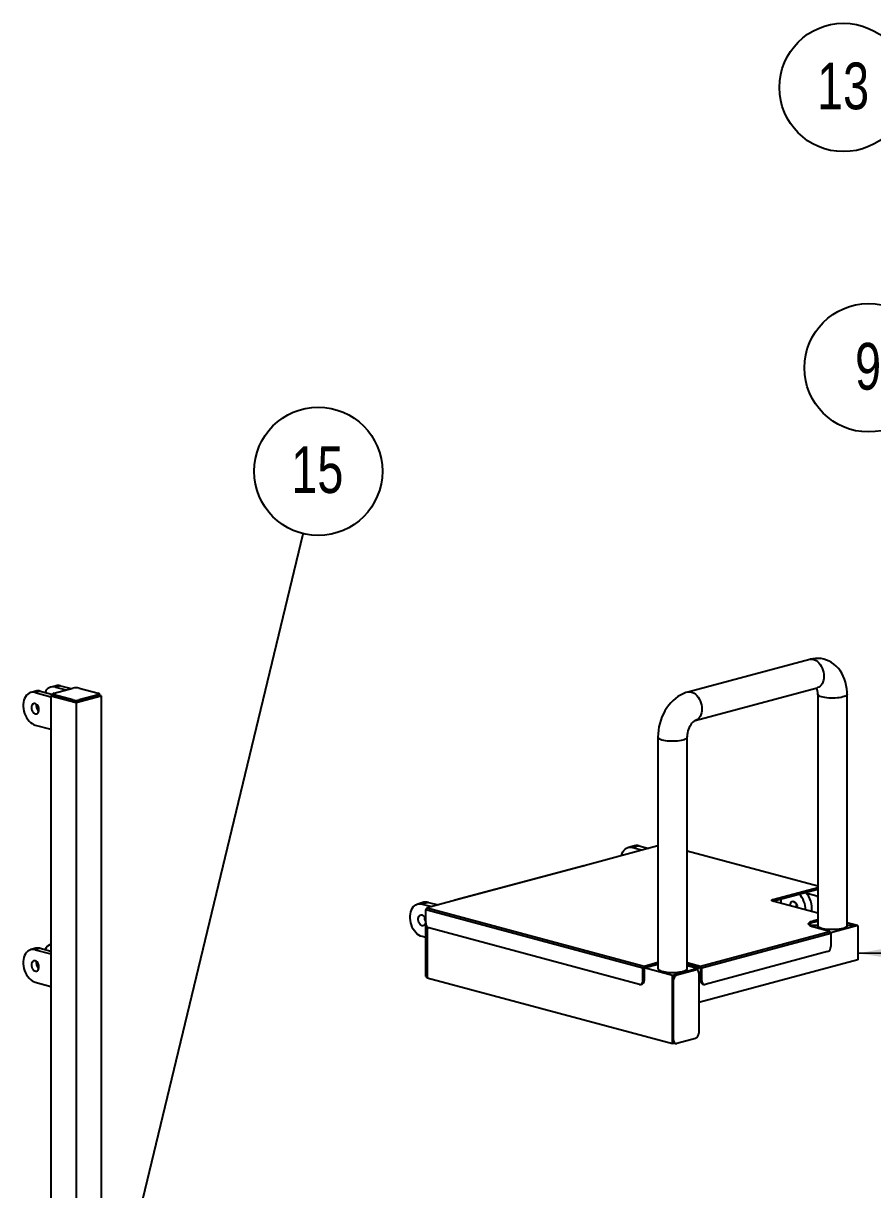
# Model space of a CAD drawing. Header units: millimetres. Extents: x -7982 to 6300, y -38 to 5016.
# Drawn here: x -4510 to -3555, y 2194 to 3504 of the extents above; entities that cross this region are included whole.
import ezdxf

# ---------------------------------------------------------------- set-up
doc = ezdxf.new("R2010")
doc.units = ezdxf.units.MM
doc.header["$LTSCALE"] = 15
doc.layers.add('FORMATO', color=7, linetype='Continuous')
doc.styles.add('SLDTEXTSTYLE1', font='TXT', dxfattribs={"width": 0.75})
doc.dimstyles.new('SLDDIMSTYLE0', dxfattribs={"dimtxt": 0.18, "dimasz": 52.5, "dimexe": 0, "dimexo": 0.0625, "dimgap": 0, "dimtad": 0, "dimtih": 1, "dimtoh": 1, "dimdec": 0, "dimrnd": 1e-09, "dimzin": 0, "dimdsep": 46, "dimtxsty": 'Standard', "dimsah": 1, "dimcen": 0.09, "dimadec": 0, "dimazin": 0, "dimtfac": 52.5, "dimtdec": 0, "dimtofl": 0, "dimtmove": 0, "dimatfit": 3, "dimfxl": 1, "dimfrac": 2, "dimtolj": 1, "dimtzin": 0, "dimarcsym": 0})

# ---------------------------------------------------------------- blocks, each defined once
blk = doc.blocks.new('SW_NOTE_0_9')
at = {"layer": 'FORMATO', "color": 0}
blk.add_circle((16.9, 70.1), 72.1, dxfattribs=at)
at = {"layer": 'FORMATO', "color": 0, "insert": (15.9, 98.2), "char_height": 52.5, "attachment_point": 2, "style": 'SLDTEXTSTYLE1'}
blk.add_mtext('15', dxfattribs=at)
blk = doc.blocks.new('SW_NOTE_0_17')
at = {"layer": 'FORMATO', "color": 0}
blk.add_circle((-71.7, 8), 72.1, dxfattribs=at)
at = {"layer": 'FORMATO', "color": 0, "insert": (-72.2, 36), "char_height": 52.5, "attachment_point": 2, "style": 'SLDTEXTSTYLE1'}
blk.add_mtext('9', dxfattribs=at)
blk = doc.blocks.new('SW_NOTE_0_20')
at = {"layer": 'FORMATO', "color": 0}
blk.add_circle((-49.5, 52.5), 72.1, dxfattribs=at)
at = {"layer": 'FORMATO', "color": 0, "insert": (-50, 80.5), "char_height": 52.5, "attachment_point": 2, "style": 'SLDTEXTSTYLE1'}
blk.add_mtext('13', dxfattribs=at)

msp = doc.modelspace()

# ---------------------------------------------------------------- linework, layer by layer
at = {"color": 7, "linetype": 'Continuous', "lineweight": 25}
for p, q in [((-3625.81, 2789.72), (-3762.99, 2752.97)), ((-4495.94, 2754.1), (-4501.6, 2752.58)), ((-4491.03, 2754.05), (-4496.68, 2752.54)), ((-4496.68, 2752.54), (-4479, 2747.8)), ((-4491.03, 2754.05), (-4476.93, 2750.28)), ((-4473.31, 2760.16), (-4478.97, 2758.64)), ((-4475.47, 2751.64), (-4454.26, 2757.32)), ((-4468.4, 2760.11), (-4474.05, 2758.6)), ((-4474.05, 2758.6), (-4461.77, 2755.31)), ((-4468.4, 2760.11), (-4456.11, 2756.82)), ((-4447.18, 2757.32), (-4425.97, 2751.64)), ((-3754.45, 2721.09), (-3617.27, 2757.84)), ((-3617.27, 2757.84), (-3617.25, 2757.85)), ((-4476.93, 2749.32), (-4479, 2748.76)), ((-4479, 2748.76), (-4479, 1873.89)), ((-4479, 2748.76), (-4450.72, 2741.19)), ((-4479, 2747.8), (-4479, 2711.19)), ((-4476.93, 2750.69), (-4476.93, 2748.76)), ((-4454.26, 2744.06), (-4475.47, 2749.74)), ((-4475.47, 2749.74), (-4475.47, 2747.82)), ((-4454.26, 2742.13), (-4475.47, 2747.82)), ((-4454.26, 2742.13), (-4454.26, 2744.06)), ((-4450.72, 2741.19), (-4422.44, 2748.76)), ((-4450.72, 2741.19), (-4450.72, 1257.48)), ((-4425.97, 2749.74), (-4447.18, 2744.06)), ((-4425.97, 2747.82), (-4447.18, 2742.13)), ((-4447.18, 2744.06), (-4447.18, 2742.13)), ((-4425.97, 2747.82), (-4425.97, 2749.74)), ((-4424.51, 2748.76), (-4424.51, 2750.69)), ((-4422.44, 2748.76), (-4424.51, 2749.32)), ((-4422.44, 2748.76), (-4422.44, 1265.06)), ((-3616.83, 2750.56), (-3616.83, 2490.43)), ((-3583.83, 2490.43), (-3583.83, 2750.56)), ((-4496.68, 2715.92), (-4479, 2711.19)), ((-3796.43, 2702.44), (-3796.43, 2442.31)), ((-3763.43, 2442.31), (-3763.43, 2702.44)), ((-3796.43, 2580.01), (-3879.28, 2557.81)), ((-3822.68, 2580.16), (-3829.75, 2578.27)), ((-3817.76, 2580.12), (-3824.83, 2578.22)), ((-3824.83, 2578.22), (-3813.96, 2575.31)), ((-3817.76, 2580.12), (-3806.89, 2577.2)), ((-3616.83, 2535), (-3763.43, 2574.28)), ((-3879.8, 2557.82), (-4024.75, 2518.98)), ((-3879.28, 2557.81), (-4024.24, 2518.98)), ((-3667.15, 2519.92), (-3616.83, 2533.4)), ((-3667.09, 2518.01), (-3616.83, 2531.48)), ((-4059.56, 2516.7), (-4066.63, 2514.81)), ((-4054.64, 2516.65), (-4061.71, 2514.76)), ((-4024.24, 2518.98), (-4056.06, 2510.45)), ((-4054.64, 2516.65), (-4043.77, 2513.74)), ((-3616.83, 2504.55), (-3667.15, 2518.03)), ((-3657.95, 2515.57), (-3657.95, 2520.46)), ((-3628.57, 2525.65), (-3628, 2525.95)), ((-3617.65, 2523.52), (-3626.14, 2525.79)), ((-4061.71, 2514.76), (-4050.84, 2511.85)), ((-4057.47, 2508.32), (-4057.46, 2508.32)), ((-4057.47, 2508.32), (-4057.46, 2508.32)), ((-4057.47, 2508.15), (-4057.47, 2508.32)), ((-3813.52, 2442.79), (-4057.47, 2508.15)), ((-4057.47, 2493.69), (-4057.47, 2508.15)), ((-4056.06, 2510.45), (-3812.1, 2445.09)), ((-3640.98, 2515.29), (-3640.98, 2512.76)), ((-4057.47, 2433.17), (-4057.47, 2493.69)), ((-3616.83, 2490.53), (-3625.71, 2490.53)), ((-3621.19, 2496.24), (-3616.83, 2497.41)), ((-3621.19, 2496.24), (-3621.19, 2494.32)), ((-3621.19, 2494.32), (-3616.83, 2495.48)), ((-3571.69, 2490.53), (-3602.19, 2482.35)), ((-3571.69, 2490.53), (-3583.83, 2493.78)), ((-3571.69, 2490.53), (-3583.83, 2490.53)), ((-3571.69, 2490.53), (-3571.69, 2451.99)), ((-4057.47, 2477.01), (-4061.71, 2478.15)), ((-4056.06, 2489.46), (-4056.06, 2431.45)), ((-3817.05, 2424.47), (-4053.93, 2487.93)), ((-3748.46, 2445.09), (-3603.51, 2483.93)), ((-3602.09, 2481.62), (-3747.05, 2442.79)), ((-3603.51, 2483.93), (-3621.19, 2488.67)), ((-3602.09, 2481.62), (-3602.09, 2467.17)), ((-4495.94, 2465.07), (-4501.6, 2463.55)), ((-4491.03, 2465.02), (-4496.68, 2463.5)), ((-4491.03, 2465.02), (-4479, 2461.8)), ((-4496.68, 2463.5), (-4479, 2458.77)), ((-4479, 2458.77), (-4479, 2422.16)), ((-3571.69, 2451.99), (-3750.59, 2404.06)), ((-3605.63, 2461.41), (-3743.51, 2424.47)), ((-3813.52, 2428.34), (-3813.52, 2442.79)), ((-3812.1, 2445.09), (-3796.43, 2449.29)), ((-3812.1, 2443.17), (-3796.43, 2447.37)), ((-3812.1, 2443.17), (-3812.1, 2428.72)), ((-3780.28, 2434.64), (-3812.1, 2443.17)), ((-3752, 2442.22), (-3780.28, 2434.64)), ((-3776.75, 2435.59), (-3755.54, 2441.27)), ((-3775.33, 2435.21), (-3754.12, 2440.89)), ((-3763.43, 2449.1), (-3748.46, 2445.09)), ((-3763.43, 2447.18), (-3748.46, 2443.17)), ((-3752, 2442.22), (-3763.43, 2445.28)), ((-3754.12, 2440.89), (-3755.54, 2441.27)), ((-3752.83, 2440.91), (-3754.24, 2441.28)), ((-3748.46, 2443.17), (-3752, 2442.22)), ((-3752, 2442.22), (-3752, 2440.5)), ((-3748.46, 2443.17), (-3748.46, 2428.72)), ((-3747.05, 2428.34), (-3747.05, 2442.79)), ((-4496.68, 2426.89), (-4479, 2422.16)), ((-4057.47, 2433.17), (-4056.06, 2432.79)), ((-3780.28, 2357.57), (-4056.06, 2431.45)), ((-3815.76, 2424.45), (-3814.35, 2424.83)), ((-3813.52, 2428.34), (-3812.1, 2428.72)), ((-3780.28, 2357.57), (-3780.28, 2434.64)), ((-3778.87, 2429.45), (-3780.28, 2429.82)), ((-3780.28, 2362.38), (-3780.28, 2429.82)), ((-3778.87, 2362), (-3778.87, 2429.45)), ((-3776.75, 2435.59), (-3775.33, 2435.21)), ((-3750.59, 2437.02), (-3750.59, 2369.58)), ((-3748.46, 2428.72), (-3747.05, 2428.34)), ((-3746.22, 2424.83), (-3744.81, 2424.45)), ((-3780.28, 2362.38), (-3778.87, 2362)), ((-3754.12, 2363.82), (-3775.33, 2358.13)), ((-3752, 2365.14), (-3752.22, 2365.09)), ((-3752, 2365.35), (-3752, 2365.14)), ((-3777.42, 2358.33), (-3780.28, 2357.57)), ((-3778.04, 2358.5), (-3776.63, 2358.12))]:
    msp.add_line(p, q, dxfattribs=at)
at = {"color": 8, "linetype": 'Continuous', "lineweight": 25}
for p, q in [((-3616.83, 2534.86), (-3763.43, 2574.13)), ((-3667.15, 2519.92), (-3667.15, 2518.03))]:
    msp.add_line(p, q, dxfattribs=at)
at = {"color": 7, "linetype": 'Continuous', "lineweight": 25, "flags": 128}
for points in [[(-3583.83, 2750.56), (-3583.87, 2752.77), (-3584.16, 2756.57), (-3584.72, 2760.32), (-3585.56, 2763.98), (-3586.67, 2767.51), (-3588.06, 2770.89), (-3589.71, 2774.08), (-3591.61, 2777.05), (-3593.74, 2779.77), (-3596.07, 2782.21), (-3598.58, 2784.36), (-3601.25, 2786.21), (-3604.04, 2787.75), (-3606.94, 2788.98), (-3609.92, 2789.9), (-3612.96, 2790.51), (-3616.03, 2790.8), (-3619.13, 2790.79), (-3622.22, 2790.47), (-3625.21, 2789.87), (-3625.81, 2789.72)], [(-4496.68, 2752.54), (-4498.51, 2752.85), (-4500.31, 2752.83), (-4502.03, 2752.45), (-4503.66, 2751.74), (-4505.16, 2750.7), (-4506.5, 2749.35), (-4507.66, 2747.73), (-4508.61, 2745.85), (-4509.34, 2743.75), (-4509.84, 2741.48), (-4510.09, 2739.07), (-4510.09, 2736.57), (-4509.84, 2734.03), (-4509.34, 2731.49), (-4508.61, 2729), (-4507.66, 2726.61), (-4506.5, 2724.37), (-4505.16, 2722.3), (-4503.66, 2720.46), (-4502.03, 2718.87), (-4500.31, 2717.57), (-4498.51, 2716.59), (-4496.68, 2715.92)], [(-3762.99, 2752.97), (-3765.19, 2752.3), (-3768.21, 2751.11), (-3771.16, 2749.63), (-3774.03, 2747.87), (-3776.8, 2745.82), (-3779.47, 2743.5), (-3781.99, 2740.92), (-3784.36, 2738.11), (-3786.56, 2735.08), (-3788.56, 2731.87), (-3790.35, 2728.5), (-3791.93, 2724.99), (-3793.28, 2721.37), (-3794.4, 2717.66), (-3795.29, 2713.88), (-3795.92, 2710.05), (-3796.31, 2706.21), (-3796.43, 2702.44)], [(-4496.68, 2740.01), (-4497.74, 2740.11), (-4498.73, 2739.84), (-4499.59, 2739.22), (-4500.26, 2738.29), (-4500.72, 2737.1), (-4500.92, 2735.73), (-4500.85, 2734.26), (-4500.52, 2732.8), (-4499.95, 2731.42), (-4499.18, 2730.22), (-4498.24, 2729.27), (-4497.21, 2728.64), (-4496.15, 2728.35), (-4495.12, 2728.44), (-4494.19, 2728.89), (-4493.41, 2729.67), (-4492.84, 2730.74), (-4492.51, 2732.03), (-4492.45, 2733.46), (-4492.65, 2734.94), (-4493.1, 2736.37), (-4493.78, 2737.67), (-4494.64, 2738.75), (-4495.63, 2739.55), (-4496.68, 2740.01)], [(-4475.47, 2751.64), (-4476.09, 2751.43), (-4476.55, 2751.2), (-4476.84, 2750.95), (-4476.93, 2750.69), (-4476.84, 2750.43), (-4476.55, 2750.18), (-4476.09, 2749.95), (-4475.47, 2749.74)], [(-4475.47, 2747.82), (-4476.09, 2748.02), (-4476.55, 2748.25), (-4476.84, 2748.5), (-4476.93, 2748.76)], [(-4425.97, 2749.74), (-4425.35, 2749.95), (-4424.89, 2750.18), (-4424.6, 2750.43), (-4424.51, 2750.69), (-4424.6, 2750.95), (-4424.89, 2751.2), (-4425.35, 2751.43), (-4425.97, 2751.64)], [(-4424.51, 2748.76), (-4424.6, 2748.5), (-4424.89, 2748.25), (-4425.35, 2748.02), (-4425.97, 2747.82)], [(-4495.27, 2736.88), (-4495.13, 2738.28), (-4494.94, 2739.03)], [(-3763.43, 2702.44), (-3763.41, 2703.36), (-3763.26, 2705.31), (-3762.94, 2707.33), (-3762.46, 2709.35), (-3761.83, 2711.34), (-3761.07, 2713.23), (-3760.2, 2714.98), (-3759.26, 2716.54), (-3758.29, 2717.88), (-3757.33, 2718.99), (-3756.44, 2719.84), (-3755.66, 2720.45), (-3755.04, 2720.84), (-3754.62, 2721.03), (-3754.45, 2721.09)], [(-3837.62, 2568.97), (-3837.49, 2569.44), (-3836.76, 2571.53), (-3835.81, 2573.41), (-3834.65, 2575.04), (-3833.31, 2576.39), (-3831.81, 2577.43), (-3830.18, 2578.14), (-3828.46, 2578.51), (-3826.66, 2578.54), (-3824.83, 2578.22)], [(-3879.8, 2557.82), (-3879.56, 2557.85), (-3879.28, 2557.81)], [(-3667.15, 2518.03), (-3667.77, 2518.23), (-3668.23, 2518.46), (-3668.52, 2518.71), (-3668.61, 2518.98), (-3668.52, 2519.24), (-3668.23, 2519.49), (-3667.77, 2519.72), (-3667.15, 2519.92)], [(-3643.81, 2517.44), (-3644.87, 2517.55), (-3645.87, 2517.3), (-3646.74, 2516.71), (-3647.45, 2515.81), (-3647.94, 2514.66), (-3648.2, 2513.32), (-3648.22, 2512.96)], [(-3617.65, 2523.52), (-3616.96, 2523.42), (-3616.83, 2523.43)], [(-4061.71, 2478.15), (-4063.54, 2478.81), (-4065.34, 2479.8), (-4067.07, 2481.1), (-4068.69, 2482.68), (-4070.19, 2484.53), (-4071.53, 2486.59), (-4072.69, 2488.84), (-4073.64, 2491.23), (-4074.37, 2493.72), (-4074.87, 2496.25), (-4075.12, 2498.8), (-4075.12, 2501.29), (-4074.87, 2503.7), (-4074.37, 2505.98), (-4073.64, 2508.07), (-4072.69, 2509.95), (-4071.53, 2511.58), (-4070.19, 2512.93), (-4068.69, 2513.96), (-4067.07, 2514.68), (-4065.34, 2515.05), (-4063.54, 2515.08), (-4061.71, 2514.76)], [(-4057.47, 2493.63), (-4057.58, 2493.21), (-4058.08, 2492.06), (-4058.78, 2491.16), (-4059.66, 2490.57), (-4060.66, 2490.32), (-4061.71, 2490.43), (-4062.77, 2490.89), (-4063.77, 2491.67), (-4064.64, 2492.73), (-4065.35, 2494.01), (-4065.85, 2495.43), (-4066.1, 2496.9), (-4066.1, 2498.36), (-4065.85, 2499.7), (-4065.35, 2500.85), (-4064.64, 2501.75), (-4063.77, 2502.34), (-4062.77, 2502.58), (-4061.71, 2502.48)], [(-3621.19, 2488.67), (-3623.05, 2489.24), (-3624.6, 2489.89), (-3625.78, 2490.58), (-3626.59, 2491.32), (-3626.99, 2492.07), (-3626.99, 2492.84), (-3626.59, 2493.59), (-3625.78, 2494.33), (-3624.6, 2495.02), (-3623.05, 2495.67), (-3621.19, 2496.24)], [(-3588.66, 2487.31), (-3590.48, 2486.88), (-3592.51, 2486.54), (-3594.71, 2486.27), (-3597.03, 2486.1), (-3599.42, 2486.02), (-3601.83, 2486.03), (-3604.21, 2486.14), (-3606.5, 2486.33), (-3608.66, 2486.62), (-3610.65, 2486.98), (-3612.41, 2487.42), (-3613.92, 2487.93), (-3615.14, 2488.48), (-3616.04, 2489.08), (-3616.6, 2489.71), (-3616.82, 2490.35), (-3616.83, 2490.43)], [(-3583.83, 2490.43), (-3583.85, 2490.19), (-3584.16, 2489.55), (-3584.81, 2488.93), (-3585.79, 2488.34), (-3587.08, 2487.79), (-3588.66, 2487.31)], [(-4496.68, 2463.5), (-4498.51, 2463.82), (-4500.31, 2463.79), (-4502.03, 2463.42), (-4503.66, 2462.71), (-4505.16, 2461.67), (-4506.5, 2460.32), (-4507.66, 2458.69), (-4508.61, 2456.81), (-4509.34, 2454.72), (-4509.84, 2452.45), (-4510.09, 2450.04), (-4510.09, 2447.54), (-4509.84, 2445), (-4509.34, 2442.46), (-4508.61, 2439.97), (-4507.66, 2437.58), (-4506.5, 2435.33), (-4505.16, 2433.27), (-4503.66, 2431.43), (-4502.03, 2429.84), (-4500.31, 2428.54), (-4498.51, 2427.55), (-4496.68, 2426.89)], [(-4496.68, 2450.98), (-4497.74, 2451.08), (-4498.73, 2450.81), (-4499.59, 2450.19), (-4500.26, 2449.25), (-4500.72, 2448.06), (-4500.92, 2446.69), (-4500.85, 2445.23), (-4500.52, 2443.76), (-4499.95, 2442.39), (-4499.18, 2441.19), (-4498.24, 2440.24), (-4497.21, 2439.6), (-4496.15, 2439.32), (-4495.12, 2439.4), (-4494.19, 2439.85), (-4493.41, 2440.64), (-4492.84, 2441.71), (-4492.51, 2443), (-4492.45, 2444.43), (-4492.65, 2445.9), (-4493.1, 2447.33), (-4493.78, 2448.63), (-4494.64, 2449.71), (-4495.63, 2450.51), (-4496.68, 2450.98)], [(-4495.27, 2447.85), (-4495.13, 2449.25), (-4494.94, 2450)], [(-3796.43, 2442.31), (-3796.43, 2442.23), (-3796.21, 2441.59), (-3795.64, 2440.96), (-3794.74, 2440.37), (-3793.52, 2439.81), (-3792.02, 2439.3), (-3790.25, 2438.87), (-3788.27, 2438.5), (-3786.11, 2438.21), (-3783.81, 2438.02), (-3781.44, 2437.91), (-3779.03, 2437.9), (-3776.64, 2437.98), (-3774.32, 2438.16), (-3772.12, 2438.42), (-3770.09, 2438.77), (-3768.26, 2439.19)], [(-3768.26, 2439.19), (-3766.69, 2439.68), (-3765.4, 2440.22), (-3764.41, 2440.81), (-3763.76, 2441.43), (-3763.46, 2442.07), (-3763.43, 2442.31)], [(-3755.54, 2441.27), (-3754.85, 2441.36), (-3754.24, 2441.28)], [(-3750.59, 2437.02), (-3750.65, 2437.94), (-3750.85, 2438.79), (-3751.18, 2439.54), (-3751.62, 2440.15), (-3752.16, 2440.61), (-3752.77, 2440.89), (-3753.43, 2440.99), (-3754.12, 2440.89)], [(-3817.05, 2424.47), (-3816.36, 2424.37), (-3815.7, 2424.47), (-3815.09, 2424.75), (-3814.55, 2425.21), (-3814.11, 2425.82), (-3813.79, 2426.56), (-3813.59, 2427.41), (-3813.52, 2428.34)], [(-3747.05, 2428.34), (-3746.98, 2427.41), (-3746.78, 2426.56), (-3746.45, 2425.82), (-3746.01, 2425.21), (-3745.48, 2424.75), (-3744.87, 2424.47), (-3744.2, 2424.37), (-3743.51, 2424.47)], [(-3778.87, 2362), (-3778.8, 2361.08), (-3778.6, 2360.23), (-3778.27, 2359.49), (-3777.83, 2358.88), (-3777.3, 2358.42), (-3776.69, 2358.14), (-3776.02, 2358.04), (-3775.33, 2358.13)]]:
    msp.add_lwpolyline(points, dxfattribs=at)
at = {"color": 8, "linetype": 'Continuous', "lineweight": 25, "flags": 128}
for points in [[(-3625.81, 2789.72), (-3625.31, 2789.84), (-3623.66, 2789.98), (-3621.96, 2789.78), (-3620.26, 2789.24), (-3618.59, 2788.37), (-3616.98, 2787.19), (-3615.46, 2785.72), (-3614.08, 2784), (-3612.85, 2782.06), (-3611.81, 2779.95), (-3610.97, 2777.7), (-3610.37, 2775.37), (-3610, 2773), (-3609.87, 2770.66)], [(-3609.87, 2770.66), (-3610, 2768.38), (-3610.37, 2766.21), (-3610.97, 2764.2), (-3611.81, 2762.4), (-3612.85, 2760.85), (-3614.08, 2759.56), (-3615.46, 2758.58), (-3616.98, 2757.93), (-3617.27, 2757.84)], [(-3763.02, 2752.96), (-3762.48, 2753.09), (-3760.84, 2753.23), (-3759.14, 2753.03), (-3757.44, 2752.49), (-3755.77, 2751.62), (-3754.15, 2750.44), (-3752.64, 2748.97), (-3751.25, 2747.25), (-3750.03, 2745.31), (-3748.99, 2743.2), (-3748.15, 2740.95), (-3747.54, 2738.62), (-3747.17, 2736.25), (-3747.05, 2733.9)], [(-3588.66, 2747.44), (-3590.48, 2747.01), (-3592.51, 2746.67), (-3594.71, 2746.41), (-3597.03, 2746.23), (-3599.42, 2746.15), (-3601.83, 2746.16), (-3604.21, 2746.27), (-3606.5, 2746.46), (-3608.66, 2746.75), (-3610.65, 2747.11), (-3612.41, 2747.55), (-3613.92, 2748.06), (-3615.14, 2748.61), (-3616.04, 2749.21), (-3616.6, 2749.84), (-3616.82, 2750.48), (-3616.83, 2750.55)], [(-3583.83, 2750.56), (-3583.85, 2750.32), (-3584.16, 2749.68), (-3584.81, 2749.06), (-3585.79, 2748.47), (-3587.08, 2747.92), (-3588.66, 2747.44)], [(-3747.05, 2733.9), (-3747.17, 2731.62), (-3747.54, 2729.46), (-3748.15, 2727.45), (-3748.99, 2725.65), (-3750.03, 2724.09), (-3751.25, 2722.81), (-3752.64, 2721.83), (-3754.15, 2721.18), (-3754.44, 2721.09)], [(-3796.43, 2702.44), (-3796.43, 2702.36), (-3796.21, 2701.72), (-3795.64, 2701.09), (-3794.74, 2700.49), (-3793.52, 2699.94), (-3792.02, 2699.43), (-3790.25, 2699), (-3788.27, 2698.63), (-3786.11, 2698.34), (-3783.81, 2698.15), (-3781.44, 2698.04), (-3779.03, 2698.03), (-3776.64, 2698.11), (-3774.32, 2698.29), (-3772.12, 2698.55), (-3770.09, 2698.9), (-3768.26, 2699.32)], [(-3768.26, 2699.32), (-3766.69, 2699.81), (-3765.4, 2700.35), (-3764.41, 2700.94), (-3763.76, 2701.56), (-3763.46, 2702.2), (-3763.43, 2702.44)]]:
    msp.add_lwpolyline(points, dxfattribs=at)
at = {"color": 7, "linetype": 'Continuous', "lineweight": 25}
for centre, radius, start, end in [((-4493.57, 2744.99), 9.41, 74.3038, 104.59303), ((-4476.45, 2749), 9.89, 75.96619, 158.5604), ((-4470.94, 2751.05), 9.41, 74.3038, 104.59303), ((-4450.72, 2742.03), 15.7, 76.98356, 103.01644), ((-3630.82, 2751.29), 14.01, 357.0121, 26.619), ((-4450.72, 2759.35), 15.7, 256.98356, 283.01644), ((-4450.72, 2757.43), 15.7, 256.98356, 283.01644), ((-4487.2, 2736.78), 8.07, 179.28401, 226.33903), ((-3820.31, 2571.06), 9.41, 74.3038, 104.59303), ((-4057.19, 2507.59), 9.41, 74.3038, 104.59303), ((-4024.5, 2518.04), 0.971, 74.11063, 135.88529), ((-3646.62, 2510.79), 7.22, 358.47579, 67.11843), ((-3656.28, 2508.05), 25.9, 0.28896, 43.65193), ((-3649.21, 2509.92), 25.92, 352.0656, 43.67976), ((-3627.47, 2521.04), 4.93, 74.23635, 104.66048), ((-4055.11, 2508.28), 2.36, 113.59185, 183.36352), ((-3632.39, 2514.48), 8.77, 173.6398, 204.41984), ((-4064.37, 2496.03), 6.97, 8.00957, 67.56439), ((-4050.39, 2499.49), 8.67, 173.38487, 215.25968), ((-4051.57, 2493.35), 5.91, 176.63648, 246.40815), ((-3619.69, 2484.56), 9.87, 98.71315, 135.39772), ((-3604.45, 2481.76), 2.36, 356.63648, 66.40815), ((-4493.57, 2455.96), 9.41, 74.3038, 104.59303), ((-4475.81, 2459.38), 10.71, 107.14868, 156.88817), ((-3607.99, 2466.82), 5.91, 293.59185, 3.36352), ((-4487.2, 2447.75), 8.07, 179.28401, 226.33901), ((-3811.16, 2442.93), 2.36, 113.59185, 183.36352), ((-3749.41, 2442.93), 2.36, 356.63648, 66.40815), ((-3815.6, 2428.15), 3.54, 290.74816, 9.25035), ((-3774.38, 2430.17), 5.91, 113.59185, 183.36352), ((-3772.97, 2429.79), 5.91, 113.59185, 183.36352), ((-3744.74, 2428.28), 3.75, 173.27091, 246.73058), ((-3776.56, 2361.94), 3.75, 173.27091, 246.73058), ((-3756.49, 2369.24), 5.91, 293.59185, 3.36352)]:
    msp.add_arc(centre, radius, start, end, dxfattribs=at)

# ---------------------------------------------------------------- block references
at = {"layer": 'FORMATO', "color": 7}
for name, p in [('SW_NOTE_0_20', (-3538.3, 3379.84)), ('SW_NOTE_0_17', (-3487.98, 3109.33)), ('SW_NOTE_0_9', (-4195.34, 2930.94))]:
    msp.add_blockref(name, p, dxfattribs=at)

# ---------------------------------------------------------------- leaders
for points in [[(-4458.63, 1839.87), (-4195.34, 2930.94)], [(-3571.69, 2459.4), (-3376.8, 2461.98)]]:
    msp.add_leader(points, dimstyle='SLDDIMSTYLE0', dxfattribs=at)

doc.saveas('drawing.dxf')
